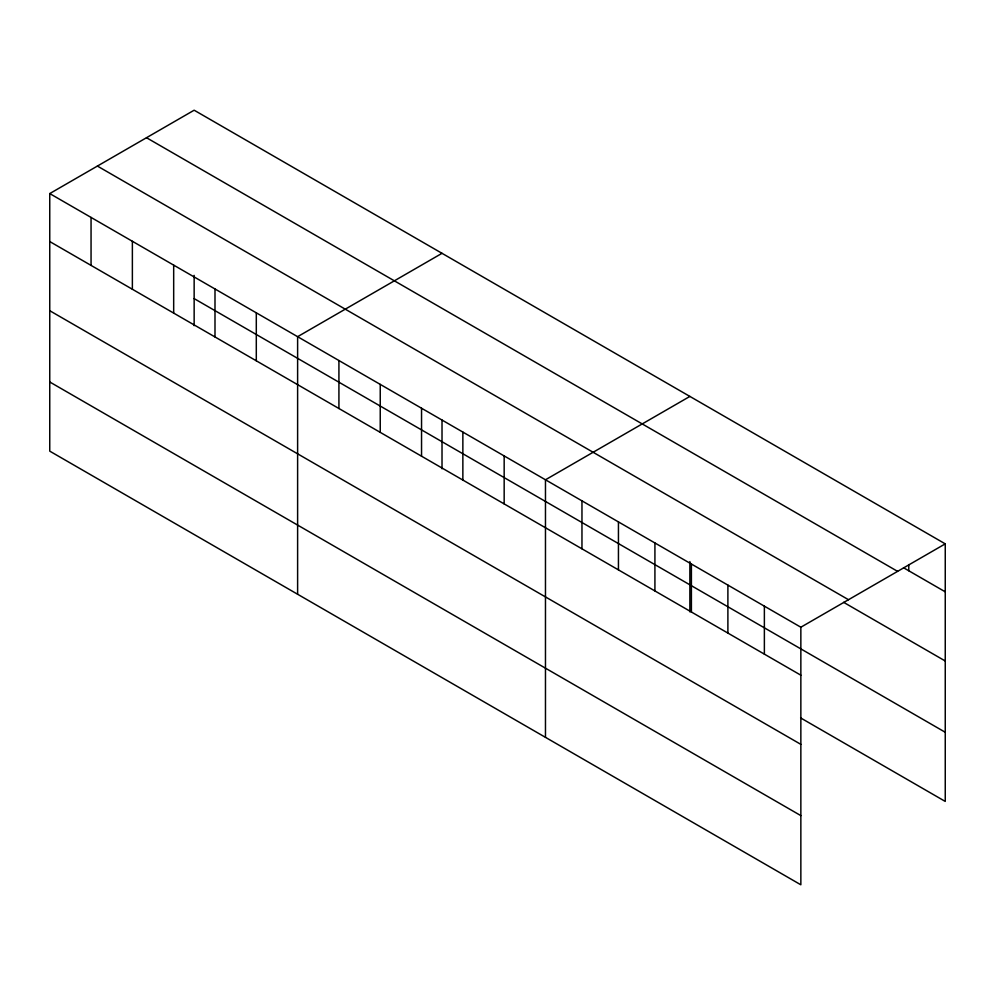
<?xml version="1.0" encoding="UTF-8"?>
<svg xmlns="http://www.w3.org/2000/svg" width="995" height="995" viewBox="0 0 995 995"><rect width="100%" height="100%" fill="white"/><g stroke="black" fill="none" stroke-linecap="round" stroke-linejoin="round"><path stroke-width="1.49" d="M49.75 193.577L800.851 627.223L800.851 884.791L49.75 451.145L49.75 193.577L194.149 110.209L945.25 543.855L945.25 801.423L800.627 717.917M442.016 253.315L297.617 336.683L297.617 594.239M689.871 396.42L545.471 479.789L545.471 737.345M800.851 627.223L945.25 543.855M903.559 567.759L945.25 591.826M146.501 137.72L897.602 571.366M97.398 166.066L848.499 599.711M843.623 602.323L945.25 660.991M194.149 298.612L945.25 732.258M49.75 241.549L800.851 675.195M49.75 310.714L800.851 744.36M49.75 381.981L800.851 815.626M908.771 564.575L908.771 570.769M764.371 606.166L764.371 654.138M727.892 585.097L727.892 633.069M691.401 564.041L691.401 612.012M689.871 561.578L689.871 611.875M654.921 542.971L654.921 590.943M618.442 521.915L618.442 569.886M581.963 500.846L581.963 548.817M504.166 455.934L504.166 503.905M462.862 432.091L462.862 480.05M442.016 420.027L442.016 468.782M421.544 408.236L421.544 456.207M380.239 384.381L380.239 432.352M338.922 360.538L338.922 408.51M256.3 312.828L256.3 360.799M214.995 288.985L214.995 336.957M194.149 275.366L194.149 325.676M173.677 265.13L173.677 313.102M132.372 241.287L132.372 289.246M91.055 217.432L91.055 265.404"/></g></svg>
